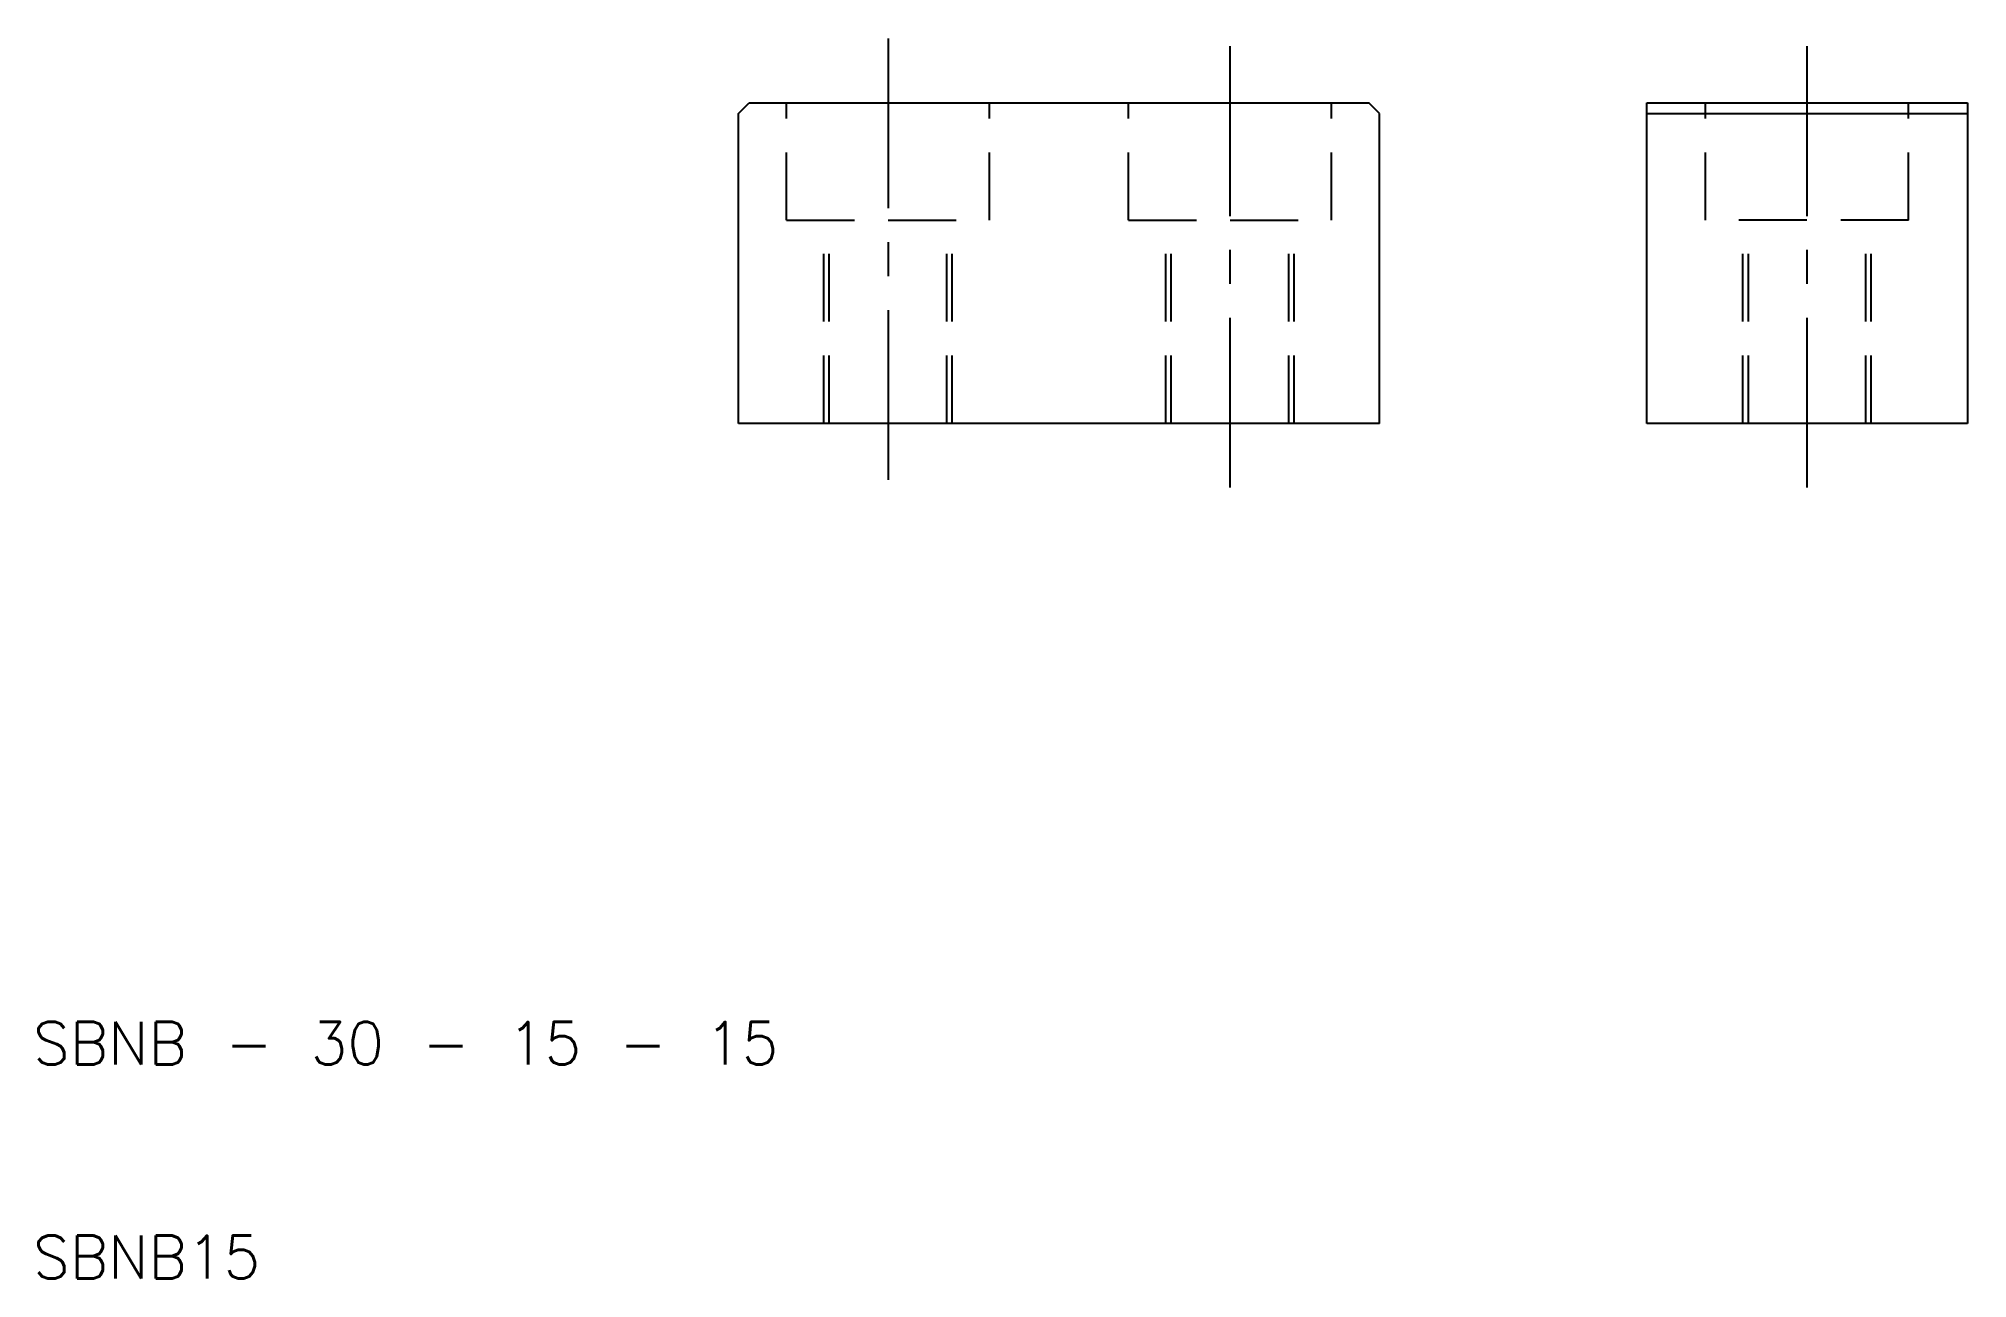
# Model space of a CAD drawing. Extents: x 10.3 to 100.5, y 10 to 68.
import ezdxf

# ---------------------------------------------------------------- set-up
doc = ezdxf.new("R2010")
doc.units = 0
doc.header["$LTSCALE"] = 0.25
doc.linetypes.add('CENTER', pattern=[50.8, 31.75, -6.35, 6.35, -6.35])
doc.linetypes.add('DASHED', pattern=[19.05, 12.7, -6.35])
doc.layers.get('0').update_dxf_attribs({"linetype": 'CONTINUOUS'})
doc.layers.add('CENTER', color=1, linetype='CENTER')
doc.styles.get("Standard").update_dxf_attribs({"font": 'txt.shx'})

msp = doc.modelspace()

# ---------------------------------------------------------------- linework, layer by layer
for p, q in [((43, 64.5), (43.5, 65)), ((43.5, 65), (72.5, 65)), ((73, 64.5), (72.5, 65)), ((85.5, 50), (85.5, 65)), ((85.5, 65), (100.5, 65)), ((100.5, 65), (100.5, 50)), ((43, 50), (43, 64.5)), ((73, 50), (73, 64.5)), ((85.5, 64.5), (100.5, 64.5)), ((73, 50), (43, 50)), ((100.5, 50), (85.5, 50))]:
    msp.add_line(p, q)
at = {"color": 3, "linetype": 'DASHED'}
for p, q in [((45.25, 59.5), (45.25, 65)), ((54.75, 59.5), (54.75, 65)), ((61.25, 59.5), (61.25, 65)), ((70.75, 59.5), (70.75, 65)), ((88.25, 59.5), (88.25, 65)), ((97.75, 59.5), (97.75, 65)), ((45.25, 59.5), (54.75, 59.5)), ((47, 50), (47, 59.5)), ((47.25, 50), (47.25, 59.5)), ((52.75, 50), (52.75, 59.5)), ((53, 50), (53, 59.5)), ((61.25, 59.5), (70.75, 59.5)), ((63, 50), (63, 59.5)), ((63.25, 50), (63.25, 59.5)), ((68.75, 50), (68.75, 59.5)), ((69, 50), (69, 59.5)), ((97.75, 59.5), (88.25, 59.5)), ((90, 50), (90, 59.5)), ((90.25, 50), (90.25, 59.5)), ((95.75, 50), (95.75, 59.5)), ((96, 50), (96, 59.5))]:
    msp.add_line(p, q, dxfattribs=at)
at = {"layer": 'CENTER', "color": 1, "linetype": 'CENTER'}
for p, q in [((50, 68), (50, 47)), ((66, 47), (66, 68)), ((93, 47), (93, 68))]:
    msp.add_line(p, q, dxfattribs=at)

# ---------------------------------------------------------------- texts
for s, p in [('SBNB - 30 - 15 - 15', (10, 20)), ('SBNB15', (10, 10))]:
    msp.add_text(s, height=2).set_placement(p)

doc.saveas('drawing.dxf')
